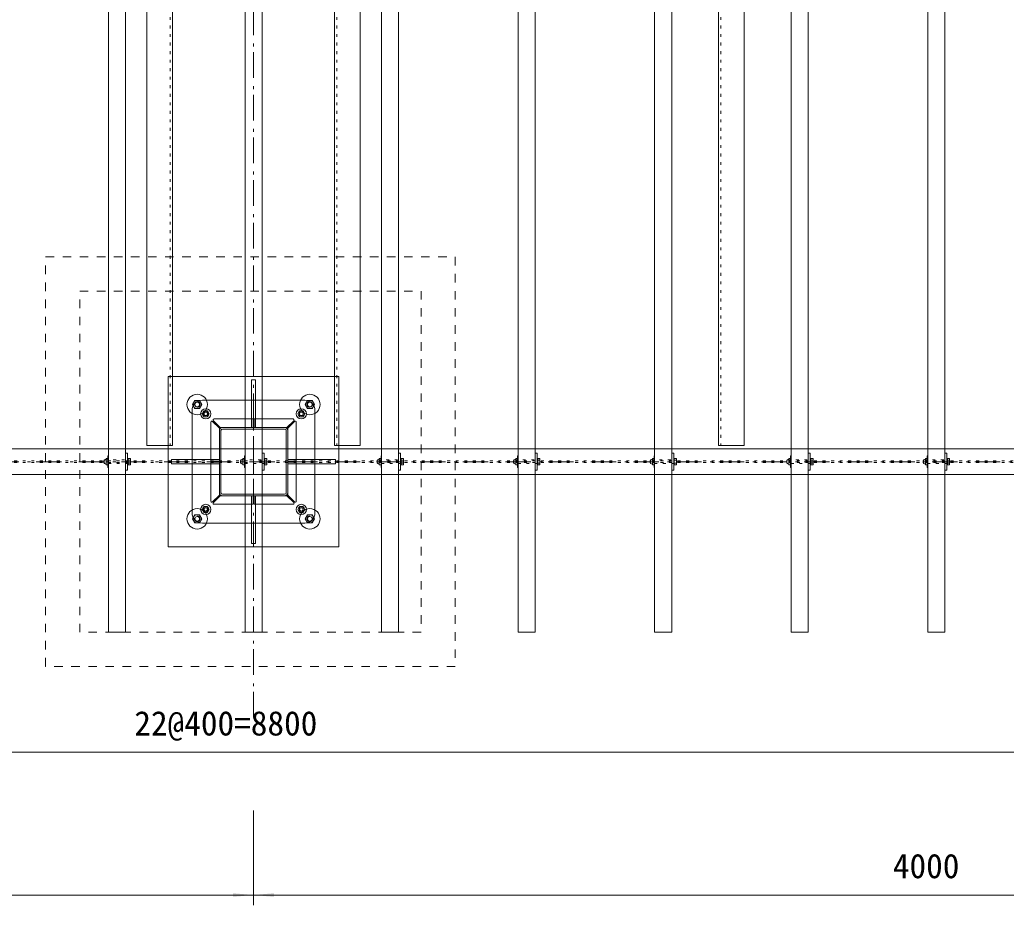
# Model space of a CAD drawing. Units: millimetres, scale not verified. Extents: x -11700 to 11700, y -8365 to 8380.
# Drawn here: x -6508 to -3618, y -5415 to -2820 of the extents above; entities that cross this region are included whole.
import ezdxf
from ezdxf.enums import TextEntityAlignment as Align

# ---------------------------------------------------------------- set-up
doc = ezdxf.new("R2010")
doc.units = ezdxf.units.MM
doc.header["$LTSCALE"] = 60
for name, pattern in [('USER1', [0.833282, 0.416565, -0.416718]), ('USER5', [0.416565, 0.138855, -0.27771]), ('USER6', [2.083282, 1.25, -0.416565, 0.138855, -0.277863])]:
    doc.linetypes.add(name, pattern=pattern)
doc.layers.add('0-1_IMPORTED', color=30, linetype='Continuous', lineweight=18)
doc.styles.add('ＭＳ ゴシック', font='')
doc.styles.get('ＭＳ ゴシック').set_extended_font_data('MS Gothic')

msp = doc.modelspace()

# ---------------------------------------------------------------- linework, layer by layer
at = {"layer": '0-1_IMPORTED', "color": 7, "linetype": 'USER6', "lineweight": 9}
for p, q in [((-5822.96, -415), (-5822.96, -4915)), ((-10460, -4115.11), (-727.48, -4115.11))]:
    msp.add_line(p, q, dxfattribs=at)
at = {"layer": '0-1_IMPORTED', "linetype": 'USER5'}
for p, q in [((-6066.96, -1162.61), (-6066.96, -4067.61)), ((-5578.96, -1162.61), (-5578.96, -4067.61)), ((-4453.96, -1162.61), (-4453.96, -4067.61)), ((-10322.96, -4112.61), (-5822.96, -4112.61)), ((-10322.96, -4117.61), (-5822.96, -4117.61)), ((-1322.96, -4112.61), (-5822.96, -4112.61)), ((-1322.96, -4117.61), (-5822.96, -4117.61))]:
    msp.add_line(p, q, dxfattribs=at)
at = {"layer": '0-1_IMPORTED'}
for p, q in [((-5972.96, -3935), (-5672.96, -3935)), ((-6002.96, -4265), (-6002.96, -3965)), ((-5642.96, -3965), (-5642.96, -4265)), ((-5922.96, -4017.12), (-5942.83, -3997.24)), ((-5940.71, -3995.12), (-5920.83, -4015)), ((-5731.96, -4015), (-5913.96, -4015)), ((-5703.08, -3997.24), (-5722.96, -4017.12)), ((-5922.96, -4024), (-5922.96, -4206)), ((-5918.46, -4206), (-5918.46, -4024)), ((-5913.96, -4019.5), (-5731.96, -4019.5)), ((-5727.46, -4024), (-5727.46, -4206)), ((-5722.96, -4206), (-5722.96, -4024)), ((-6254.46, -4122.26), (-6254.46, -4107.96)), ((-6253.74, -4115.11), (-6250.17, -4115.11)), ((-6190.36, -4110.49), (-6184.56, -4110.49)), ((-6184.56, -4119.73), (-6190.36, -4119.73)), ((-5854.46, -4122.26), (-5854.46, -4107.96)), ((-5854.46, -4122.26), (-5854.46, -4107.96)), ((-5853.74, -4115.11), (-5850.17, -4115.11)), ((-5853.74, -4115.11), (-5850.17, -4115.11)), ((-5790.36, -4110.49), (-5784.56, -4110.49)), ((-5790.36, -4110.49), (-5784.56, -4110.49)), ((-5784.56, -4119.73), (-5790.36, -4119.73)), ((-5784.56, -4119.73), (-5790.36, -4119.73)), ((-5454.46, -4122.26), (-5454.46, -4107.96)), ((-5453.74, -4115.11), (-5450.17, -4115.11)), ((-5390.36, -4110.49), (-5384.56, -4110.49)), ((-5384.56, -4119.73), (-5390.36, -4119.73)), ((-5054.46, -4122.26), (-5054.46, -4107.96)), ((-5053.74, -4115.11), (-5050.17, -4115.11)), ((-4990.36, -4110.49), (-4984.56, -4110.49)), ((-4984.56, -4119.73), (-4990.36, -4119.73)), ((-4654.46, -4122.26), (-4654.46, -4107.96)), ((-4653.74, -4115.11), (-4650.17, -4115.11)), ((-4590.36, -4110.49), (-4584.56, -4110.49)), ((-4584.56, -4119.73), (-4590.36, -4119.73)), ((-4254.46, -4122.26), (-4254.46, -4107.96)), ((-4253.74, -4115.11), (-4250.17, -4115.11)), ((-4190.36, -4110.49), (-4184.56, -4110.49)), ((-4184.56, -4119.73), (-4190.36, -4119.73)), ((-3854.46, -4122.26), (-3854.46, -4107.96)), ((-3853.74, -4115.11), (-3850.17, -4115.11)), ((-3790.36, -4110.49), (-3784.56, -4110.49)), ((-3784.56, -4119.73), (-3790.36, -4119.73)), ((-5942.83, -4232.76), (-5922.96, -4212.88)), ((-5920.83, -4215), (-5940.71, -4234.88)), ((-5731.96, -4210.5), (-5913.96, -4210.5)), ((-5913.96, -4215), (-5731.96, -4215)), ((-5705.2, -4234.88), (-5725.08, -4215)), ((-5672.96, -4295), (-5972.96, -4295))]:
    msp.add_line(p, q, dxfattribs=at)
at = {"layer": '0-1_IMPORTED', "color": 1}
for p, q in [((-1422.96, -4966.8), (-10222.96, -4966.8)), ((-5822.96, -5136.8), (-5822.96, -5415)), ((-5822.96, -5146.8), (-5822.96, -5415)), ((-9822.96, -5385), (-5822.96, -5385)), ((-1822.96, -5385), (-5822.96, -5385))]:
    msp.add_line(p, q, dxfattribs=at)
at = {"layer": '0-1_IMPORTED'}
for points in [[(-6247.96, -615.11), (-6197.96, -615.11), (-6197.96, -4615.11), (-6247.96, -4615.11)], [(-5847.96, -615.11), (-5797.96, -615.11), (-5797.96, -4615.11), (-5847.96, -4615.11)], [(-5397.96, -615.11), (-5447.96, -615.11), (-5447.96, -4615.11), (-5397.96, -4615.11)], [(-4997.96, -615.11), (-5047.96, -615.11), (-5047.96, -4615.11), (-4997.96, -4615.11)], [(-4597.96, -615.11), (-4647.96, -615.11), (-4647.96, -4615.11), (-4597.96, -4615.11)], [(-4197.96, -615.11), (-4247.96, -615.11), (-4247.96, -4615.11), (-4197.96, -4615.11)], [(-3797.96, -615.11), (-3847.96, -615.11), (-3847.96, -4615.11), (-3797.96, -4615.11)], [(-6135.46, -4067.61), (-6060.46, -4067.61), (-6060.46, -1162.61), (-6135.46, -1162.61)], [(-5510.46, -4067.61), (-5585.46, -4067.61), (-5585.46, -1162.61), (-5510.46, -1162.61)], [(-4385.46, -4067.61), (-4460.46, -4067.61), (-4460.46, -1162.61), (-4385.46, -1162.61)], [(-6072.96, -3865), (-5572.96, -3865), (-5572.96, -4365), (-6072.96, -4365)], [(-5828.96, -3875), (-5828.96, -4015), (-5816.96, -4015), (-5816.96, -3875)], [(-5974.1, -3947.61), (-5981.03, -3959.61), (-5994.88, -3959.61), (-6001.81, -3947.61), (-5994.88, -3935.61), (-5981.03, -3935.61)], [(-5671.81, -3947.61), (-5664.88, -3959.61), (-5651.03, -3959.61), (-5644.1, -3947.61), (-5651.03, -3935.61), (-5664.88, -3935.61)], [(-5952.56, -3975), (-5957.76, -3966), (-5968.15, -3966), (-5973.35, -3975), (-5968.15, -3984), (-5957.76, -3984)], [(-5693.35, -3975), (-5688.15, -3966), (-5677.76, -3966), (-5672.56, -3975), (-5677.76, -3984), (-5688.15, -3984)], [(-10322.96, -4077.61), (-5822.96, -4077.61), (-5822.96, -4152.61), (-10322.96, -4152.61)], [(-6247.96, -4132.61), (-6249.46, -4132.61), (-6249.46, -4097.61), (-6247.96, -4097.61)], [(-6197.96, -4140.11), (-6191.96, -4140.11), (-6191.96, -4090.11), (-6197.96, -4090.11)], [(-5847.96, -4132.61), (-5849.46, -4132.61), (-5849.46, -4097.61), (-5847.96, -4097.61)], [(-5847.96, -4132.61), (-5849.46, -4132.61), (-5849.46, -4097.61), (-5847.96, -4097.61)], [(-1322.96, -4077.61), (-5822.96, -4077.61), (-5822.96, -4152.61), (-1322.96, -4152.61)], [(-5797.96, -4140.11), (-5791.96, -4140.11), (-5791.96, -4090.11), (-5797.96, -4090.11)], [(-5797.96, -4140.11), (-5791.96, -4140.11), (-5791.96, -4090.11), (-5797.96, -4090.11)], [(-5447.96, -4132.61), (-5449.46, -4132.61), (-5449.46, -4097.61), (-5447.96, -4097.61)], [(-5397.96, -4140.11), (-5391.96, -4140.11), (-5391.96, -4090.11), (-5397.96, -4090.11)], [(-5047.96, -4132.61), (-5049.46, -4132.61), (-5049.46, -4097.61), (-5047.96, -4097.61)], [(-4997.96, -4140.11), (-4991.96, -4140.11), (-4991.96, -4090.11), (-4997.96, -4090.11)], [(-4647.96, -4132.61), (-4649.46, -4132.61), (-4649.46, -4097.61), (-4647.96, -4097.61)], [(-4597.96, -4140.11), (-4591.96, -4140.11), (-4591.96, -4090.11), (-4597.96, -4090.11)], [(-4247.96, -4132.61), (-4249.46, -4132.61), (-4249.46, -4097.61), (-4247.96, -4097.61)], [(-4197.96, -4140.11), (-4191.96, -4140.11), (-4191.96, -4090.11), (-4197.96, -4090.11)], [(-3847.96, -4132.61), (-3849.46, -4132.61), (-3849.46, -4097.61), (-3847.96, -4097.61)], [(-3797.96, -4140.11), (-3791.96, -4140.11), (-3791.96, -4090.11), (-3797.96, -4090.11)], [(-6254.46, -4106.11), (-6249.46, -4106.11), (-6249.46, -4124.11), (-6254.46, -4124.11)], [(-6191.96, -4124.11), (-6190.36, -4124.11), (-6190.36, -4106.11), (-6191.96, -4106.11)], [(-6190.36, -4124.34), (-6184.56, -4124.34), (-6183.85, -4123.11), (-6183.85, -4107.11), (-6184.56, -4105.87), (-6190.36, -4105.87)], [(-6062.96, -4109), (-5922.96, -4109), (-5922.96, -4121), (-6062.96, -4121)], [(-5854.46, -4106.11), (-5849.46, -4106.11), (-5849.46, -4124.11), (-5854.46, -4124.11)], [(-5854.46, -4106.11), (-5849.46, -4106.11), (-5849.46, -4124.11), (-5854.46, -4124.11)], [(-5791.96, -4124.11), (-5790.36, -4124.11), (-5790.36, -4106.11), (-5791.96, -4106.11)], [(-5791.96, -4124.11), (-5790.36, -4124.11), (-5790.36, -4106.11), (-5791.96, -4106.11)], [(-5790.36, -4124.34), (-5784.56, -4124.34), (-5783.85, -4123.11), (-5783.85, -4107.11), (-5784.56, -4105.87), (-5790.36, -4105.87)], [(-5790.36, -4124.34), (-5784.56, -4124.34), (-5783.85, -4123.11), (-5783.85, -4107.11), (-5784.56, -4105.87), (-5790.36, -4105.87)], [(-5582.96, -4121), (-5722.96, -4121), (-5722.96, -4109), (-5582.96, -4109)], [(-5454.46, -4106.11), (-5449.46, -4106.11), (-5449.46, -4124.11), (-5454.46, -4124.11)], [(-5391.96, -4124.11), (-5390.36, -4124.11), (-5390.36, -4106.11), (-5391.96, -4106.11)], [(-5390.36, -4124.34), (-5384.56, -4124.34), (-5383.85, -4123.11), (-5383.85, -4107.11), (-5384.56, -4105.87), (-5390.36, -4105.87)], [(-5054.46, -4106.11), (-5049.46, -4106.11), (-5049.46, -4124.11), (-5054.46, -4124.11)], [(-4991.96, -4124.11), (-4990.36, -4124.11), (-4990.36, -4106.11), (-4991.96, -4106.11)], [(-4990.36, -4124.34), (-4984.56, -4124.34), (-4983.85, -4123.11), (-4983.85, -4107.11), (-4984.56, -4105.87), (-4990.36, -4105.87)], [(-4654.46, -4106.11), (-4649.46, -4106.11), (-4649.46, -4124.11), (-4654.46, -4124.11)], [(-4591.96, -4124.11), (-4590.36, -4124.11), (-4590.36, -4106.11), (-4591.96, -4106.11)], [(-4590.36, -4124.34), (-4584.56, -4124.34), (-4583.85, -4123.11), (-4583.85, -4107.11), (-4584.56, -4105.87), (-4590.36, -4105.87)], [(-4254.46, -4106.11), (-4249.46, -4106.11), (-4249.46, -4124.11), (-4254.46, -4124.11)], [(-4191.96, -4124.11), (-4190.36, -4124.11), (-4190.36, -4106.11), (-4191.96, -4106.11)], [(-4190.36, -4124.34), (-4184.56, -4124.34), (-4183.85, -4123.11), (-4183.85, -4107.11), (-4184.56, -4105.87), (-4190.36, -4105.87)], [(-3854.46, -4106.11), (-3849.46, -4106.11), (-3849.46, -4124.11), (-3854.46, -4124.11)], [(-3791.96, -4124.11), (-3790.36, -4124.11), (-3790.36, -4106.11), (-3791.96, -4106.11)], [(-3790.36, -4124.34), (-3784.56, -4124.34), (-3783.85, -4123.11), (-3783.85, -4107.11), (-3784.56, -4105.87), (-3790.36, -4105.87)], [(-5816.96, -4355), (-5816.96, -4215), (-5828.96, -4215), (-5828.96, -4355)], [(-5952.56, -4255), (-5957.76, -4264), (-5968.15, -4264), (-5973.35, -4255), (-5968.15, -4246), (-5957.76, -4246)], [(-5693.35, -4255), (-5688.15, -4264), (-5677.76, -4264), (-5672.56, -4255), (-5677.76, -4246), (-5688.15, -4246)], [(-5974.1, -4282.61), (-5981.03, -4270.61), (-5994.88, -4270.61), (-6001.81, -4282.61), (-5994.88, -4294.61), (-5981.03, -4294.61)], [(-5671.81, -4282.61), (-5664.88, -4270.61), (-5651.03, -4270.61), (-5644.1, -4282.61), (-5651.03, -4294.61), (-5664.88, -4294.61)]]:
    msp.add_lwpolyline(points, close=True, dxfattribs=at)
at = {"layer": '0-1_IMPORTED', "linetype": 'USER1'}
for points in [[(-6432, -3515.11), (-5232, -3515.11), (-5232, -4715.11), (-6432, -4715.11)], [(-6332, -3615.11), (-5332, -3615.11), (-5332, -4615.11), (-6332, -4615.11)]]:
    msp.add_lwpolyline(points, close=True, dxfattribs=at)
at = {"layer": '0-1_IMPORTED'}
for points in [[(-5947.96, -3999.36), (-5947.96, -4113.5), (-5922.96, -4113.5), (-5922.96, -4017.12)], [(-5920.83, -4015), (-5824.46, -4015), (-5824.46, -3990), (-5938.59, -3990)], [(-5707.32, -3990), (-5821.46, -3990), (-5821.46, -4015), (-5725.08, -4015), (-5705.2, -3995.12)], [(-5722.96, -4017.12), (-5722.96, -4113.5), (-5697.96, -4113.5), (-5697.96, -3999.36)], [(-5922.96, -4212.88), (-5922.96, -4116.5), (-5947.96, -4116.5), (-5947.96, -4230.64)], [(-5697.96, -4230.64), (-5697.96, -4116.5), (-5722.96, -4116.5), (-5722.96, -4212.88), (-5703.08, -4232.76)], [(-5938.59, -4240), (-5824.46, -4240), (-5824.46, -4215), (-5920.83, -4215)], [(-5725.08, -4215), (-5821.46, -4215), (-5821.46, -4240), (-5707.32, -4240)]]:
    msp.add_lwpolyline(points, dxfattribs=at)
at = {"layer": '0-1_IMPORTED', "linetype": 'USER5'}
for points in [[(-6190.36, -4120.11), (-6259.06, -4120.11), (-6260.36, -4118.81), (-6260.36, -4111.41), (-6259.06, -4110.11), (-6190.36, -4110.11)], [(-5790.36, -4120.11), (-5859.06, -4120.11), (-5860.36, -4118.81), (-5860.36, -4111.41), (-5859.06, -4110.11), (-5790.36, -4110.11)], [(-5790.36, -4120.11), (-5859.06, -4120.11), (-5860.36, -4118.81), (-5860.36, -4111.41), (-5859.06, -4110.11), (-5790.36, -4110.11)], [(-5390.36, -4120.11), (-5459.06, -4120.11), (-5460.36, -4118.81), (-5460.36, -4111.41), (-5459.06, -4110.11), (-5390.36, -4110.11)], [(-4990.36, -4120.11), (-5059.06, -4120.11), (-5060.36, -4118.81), (-5060.36, -4111.41), (-5059.06, -4110.11), (-4990.36, -4110.11)], [(-4590.36, -4120.11), (-4659.06, -4120.11), (-4660.36, -4118.81), (-4660.36, -4111.41), (-4659.06, -4110.11), (-4590.36, -4110.11)], [(-4190.36, -4120.11), (-4259.06, -4120.11), (-4260.36, -4118.81), (-4260.36, -4111.41), (-4259.06, -4110.11), (-4190.36, -4110.11)], [(-3790.36, -4120.11), (-3859.06, -4120.11), (-3860.36, -4118.81), (-3860.36, -4111.41), (-3859.06, -4110.11), (-3790.36, -4110.11)]]:
    msp.add_lwpolyline(points, dxfattribs=at)
at = {"layer": '0-1_IMPORTED'}
for centre, radius in [((-5987.96, -3947.61), 30), ((-5657.96, -3947.61), 30), ((-5987.96, -3947.61), 12), ((-5987.96, -3947.61), 6.92), ((-5657.96, -3947.61), 12), ((-5657.96, -3947.61), 6.92), ((-5962.96, -3975), 15), ((-5962.96, -3975), 9), ((-5962.96, -3975), 5.05), ((-5682.96, -3975), 15), ((-5682.96, -3975), 9), ((-5682.96, -3975), 5.05), ((-5962.96, -4255), 15), ((-5962.96, -4255), 9), ((-5682.96, -4255), 15), ((-5682.96, -4255), 9), ((-5987.96, -4282.61), 30), ((-5987.96, -4282.61), 12), ((-5987.96, -4282.61), 6.92), ((-5962.96, -4255), 5.05), ((-5682.96, -4255), 5.05), ((-5657.96, -4282.61), 30), ((-5657.96, -4282.61), 12), ((-5657.96, -4282.61), 6.92)]:
    msp.add_circle(centre, radius, dxfattribs=at)
for centre, radius, start, end in [((-5972.96, -3965), 30, 90, 180), ((-5672.96, -3965), 30, 45, 90), ((-5672.96, -3965), 30, 360, 45), ((-5944.96, -3999.36), 3, 45, 180), ((-5938.59, -3993), 3, 90, 225), ((-5913.96, -4024), 9, 90, 180), ((-5731.96, -4024), 9, 360, 90), ((-5707.32, -3993), 3, 315, 90), ((-5700.96, -3999.36), 3, 360, 135), ((-5913.96, -4024), 4.5, 90, 180), ((-5731.96, -4024), 4.5, 360, 90), ((-6254.46, -4115.11), 7.15, 90, 180), ((-6254.46, -4115.11), 7.15, 180, 270), ((-5854.46, -4115.11), 7.15, 90, 180), ((-5854.46, -4115.11), 7.15, 90, 180), ((-5854.46, -4115.11), 7.15, 180, 270), ((-5854.46, -4115.11), 7.15, 180, 270), ((-5454.46, -4115.11), 7.15, 90, 180), ((-5454.46, -4115.11), 7.15, 180, 270), ((-5054.46, -4115.11), 7.15, 90, 180), ((-5054.46, -4115.11), 7.15, 180, 270), ((-4654.46, -4115.11), 7.15, 90, 180), ((-4654.46, -4115.11), 7.15, 180, 270), ((-4254.46, -4115.11), 7.15, 90, 180), ((-4254.46, -4115.11), 7.15, 180, 270), ((-3854.46, -4115.11), 7.15, 90, 180), ((-3854.46, -4115.11), 7.15, 180, 270), ((-5913.96, -4206), 9, 180, 270), ((-5913.96, -4206), 4.5, 180, 270), ((-5731.96, -4206), 9, 270, 0), ((-5731.96, -4206), 4.5, 270, 0), ((-5944.96, -4230.64), 3, 180, 315), ((-5938.59, -4237), 3, 135, 270), ((-5707.32, -4237), 3, 270, 45), ((-5700.96, -4230.64), 3, 225, 0), ((-5972.96, -4265), 30, 180, 270), ((-5672.96, -4265), 30, 270, 0)]:
    msp.add_arc(centre, radius, start, end, dxfattribs=at)
at = {"layer": '0-1_IMPORTED', "color": 1}
for centre, radius, start, end in [((-5987.96, -3947.61), 8, 270, 200), ((-5657.96, -3947.61), 8, 340, 270), ((-5962.96, -3975), 6, 160, 90), ((-5682.96, -3975), 6, 90, 20), ((-5987.96, -4282.61), 8, 160, 90), ((-5962.96, -4255), 6, 270, 200), ((-5682.96, -4255), 6, 340, 270), ((-5657.96, -4282.61), 8, 90, 20)]:
    msp.add_arc(centre, radius, start, end, dxfattribs=at)
for points in [[(-5822.96, -5385), (-5882.95, -5390.25), (-5882.95, -5379.75)], [(-5822.96, -5385), (-5762.96, -5379.75), (-5762.96, -5390.25)]]:
    msp.add_solid(points, dxfattribs=at)

# ---------------------------------------------------------------- texts
at = {"layer": '0-1_IMPORTED', "color": 7, "style": 'ＭＳ ゴシック'}
for s, p in [('22@400=8800', (-6172.21, -4939.02)), ('4000', (-3949.96, -5357.22))]:
    msp.add_text(s, height=71.65, dxfattribs=at).set_placement(p, align=Align.BOTTOM_LEFT)

doc.saveas('drawing.dxf')
